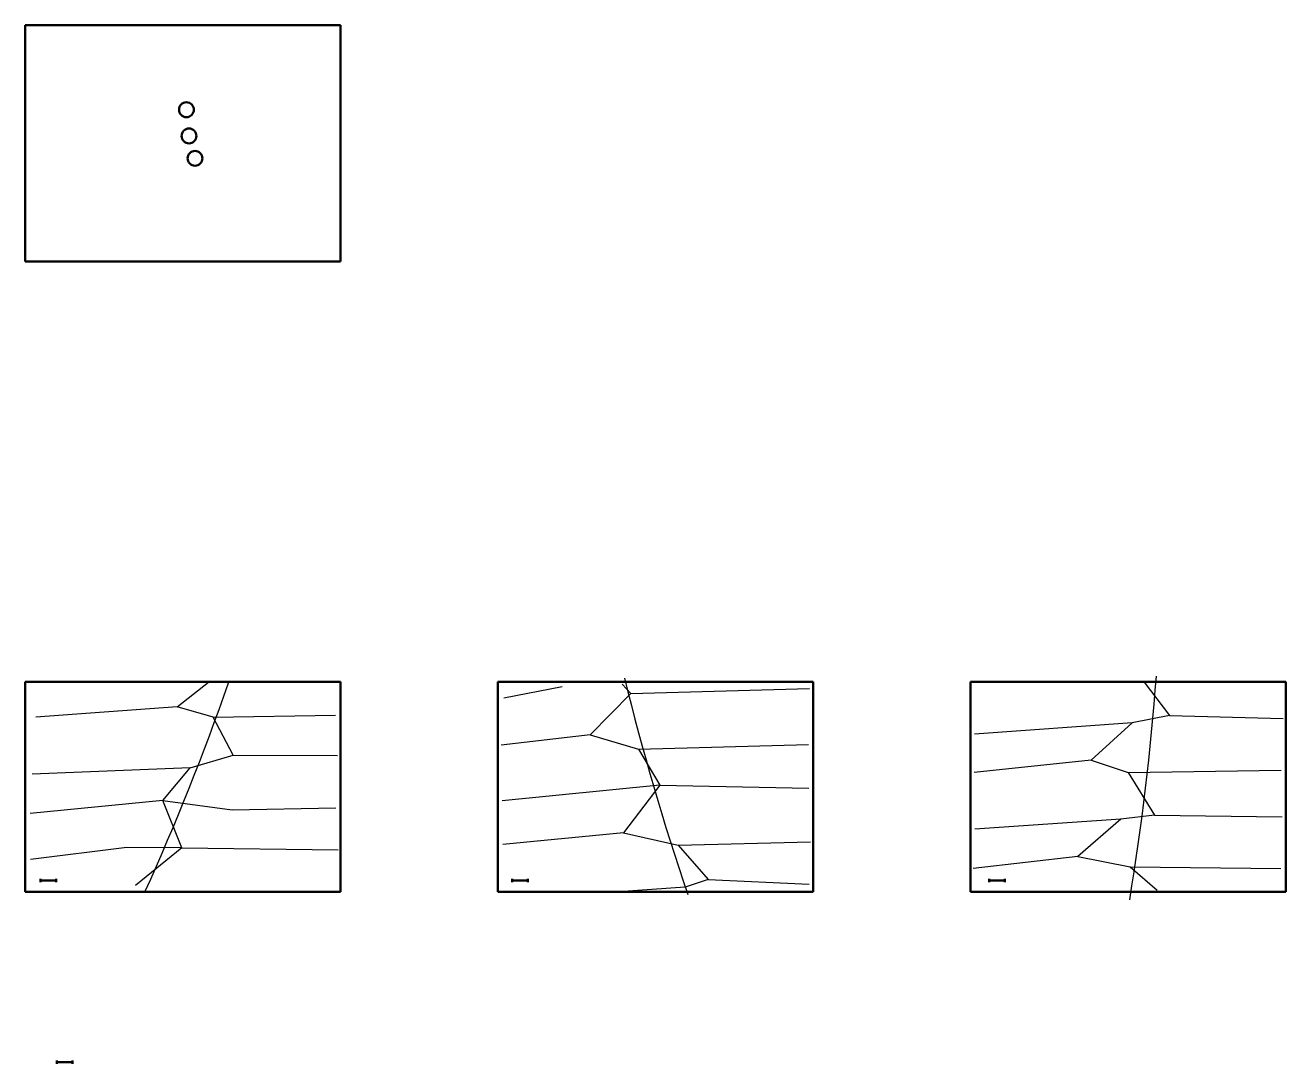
# Model space of a CAD drawing. Header units: millimetres. Extents: x 0 to 8, y -1.09 to 5.5.
import ezdxf

# ---------------------------------------------------------------- set-up
doc = ezdxf.new("R2010")
doc.units = ezdxf.units.MM
doc.linetypes.add('AM_ISO08W050', pattern=[18, 12, -1.5, 3, -1.5])
for name, color, linetype, lineweight in [('AM_4', 3, 'Continuous', 25), ('AM_7', 4, 'AM_ISO08W050', 25), ('Annotate_R', 10, 'Continuous', 40)]:
    doc.layers.add(name, color=color, linetype=linetype, lineweight=lineweight)
picture_1 = doc.add_image_def('image1.png', size_in_pixel=(3072, 2048))
picture_2 = doc.add_image_def('image2.jpg', size_in_pixel=(1600, 1200))
picture_3 = doc.add_image_def('image3.png', size_in_pixel=(3072, 2048))
picture_4 = doc.add_image_def('image4.png', size_in_pixel=(3072, 2048))

msp = doc.modelspace()

# ---------------------------------------------------------------- linework, layer by layer
at = {"layer": 'AM_4'}
for p, q in [((0.9642, 1.1749), (1.1628, 1.3311)), ((3.4085, 1.3017), (3.0379, 1.2299)), ((3.7881, 1.3193), (3.8442, 1.2596)), ((3.8442, 1.2596), (4.9774, 1.2902)), ((7.1022, 1.3306), (7.2625, 1.1201)), ((3.8442, 1.2596), (3.5864, 0.9977)), ((0.9642, 1.1749), (0.0667, 1.1079)), ((1.1937, 1.1083), (0.9642, 1.1749)), ((1.1937, 1.1083), (1.9696, 1.1207)), ((7.2625, 1.1201), (7.0245, 1.073)), ((7.2625, 1.1201), (7.9824, 1.1012)), ((1.3204, 0.8668), (1.1937, 1.1083)), ((7.0245, 1.073), (6.0252, 1.0015)), ((7.0245, 1.073), (6.7655, 0.8364)), ((3.5864, 0.9977), (3.0216, 0.9313)), ((3.5864, 0.9977), (3.8912, 0.9049)), ((3.8912, 0.9049), (4.9709, 0.9362)), ((3.8912, 0.9049), (4.0266, 0.6783)), ((1.046, 0.7871), (1.3204, 0.8668)), ((1.3204, 0.8668), (1.9816, 0.865)), ((6.7655, 0.8364), (6.0217, 0.7575)), ((6.7655, 0.8364), (6.9994, 0.7586)), ((1.046, 0.7871), (0.045, 0.7477)), ((0.874, 0.5796), (1.046, 0.7871)), ((6.9994, 0.7586), (7.9701, 0.772)), ((6.9994, 0.7586), (7.1675, 0.4874)), ((4.0266, 0.6783), (3.0265, 0.5788)), ((4.0266, 0.6783), (3.7959, 0.3756)), ((4.0266, 0.6783), (4.9731, 0.6589)), ((0.874, 0.5796), (0.0313, 0.4979)), ((0.9935, 0.2795), (0.874, 0.5796)), ((0.874, 0.5796), (1.3126, 0.5207)), ((1.3126, 0.5207), (1.9709, 0.533)), ((7.1675, 0.4874), (6.9532, 0.461)), ((7.1675, 0.4874), (7.9762, 0.4773)), ((6.9532, 0.461), (6.0273, 0.3977)), ((6.9532, 0.461), (6.6808, 0.2248)), ((3.7959, 0.3756), (3.0305, 0.2998)), ((3.7959, 0.3756), (4.1435, 0.2968)), ((0.6457, 0.2814), (0.033, 0.2054)), ((0.9935, 0.2795), (0.6457, 0.2814)), ((0.9935, 0.2795), (0.7008, 0.0399)), ((0.9935, 0.2795), (1.9865, 0.2663)), ((4.1435, 0.2968), (4.9838, 0.3186)), ((4.1435, 0.2968), (4.3345, 0.0789)), ((6.6808, 0.2248), (6.017, 0.1484)), ((6.6808, 0.2248), (7.0129, 0.1593)), ((7.0129, 0.1593), (7.1846, 0.0103)), ((7.0129, 0.1593), (7.9681, 0.1483)), ((4.1891, 0.0299), (3.7661, 0)), ((4.3345, 0.0789), (4.1891, 0.0299)), ((4.3345, 0.0789), (4.975, 0.0488))]:
    msp.add_line(p, q, dxfattribs=at)
at = {"layer": 'AM_7'}
for centre, start, end in [((-9.2716, 2.6083), 350.72901, 355.69353), ((-14.2786, 6.7811), 335.72901, 340.69353), ((19.8239, 5.2931), 193.80686, 198.77138)]:
    msp.add_arc(centre, 16.4969, start, end, dxfattribs=at)
at = {"layer": 'Annotate_R', "lineweight": 50}
for p, q in [((0.0968, 0.0627), (0.0968, 0.0827)), ((0.1968, 0.0627), (0.1968, 0.0827)), ((3.0904, 0.0627), (3.0904, 0.0827)), ((3.1904, 0.0627), (3.1904, 0.0827)), ((6.1178, 0.0627), (6.1178, 0.0827)), ((6.2178, 0.0627), (6.2178, 0.0827)), ((0.0968, 0.0727), (0.1968, 0.0727)), ((3.0904, 0.0727), (3.1904, 0.0727)), ((6.1178, 0.0727), (6.2178, 0.0727)), ((0.2006, -1.0908), (0.2006, -1.0708)), ((0.2006, -1.0808), (0.3006, -1.0808)), ((0.3006, -1.0908), (0.3006, -1.0708))]:
    msp.add_line(p, q, dxfattribs=at)
for centre in [(1.0234, 4.9636), (1.0396, 4.7975), (1.0778, 4.6549)]:
    msp.add_circle(centre, 0.0471, dxfattribs=at)

# ---------------------------------------------------------------- pictures from other files: only their frames are drawn
image = msp.add_image(picture_2, insert=(0, 4), size_in_units=(2, 1.5), dxfattribs=at)
image.dxf.flags = 7
image = msp.add_image(picture_1, insert=(0, 0), size_in_units=(2, 1.3333), dxfattribs=at)
image.dxf.flags = 7
image = msp.add_image(picture_3, insert=(3, 0), size_in_units=(2, 1.3333), dxfattribs=at)
image.dxf.flags = 7
image = msp.add_image(picture_4, insert=(6, 0), size_in_units=(2, 1.3333), dxfattribs=at)
image.dxf.flags = 7

doc.saveas('drawing.dxf')
